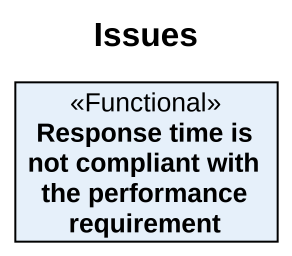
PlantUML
@startuml
title Issues
hide circle
hide empty members
class "Response time is not compliant with the performance requirement" as Response_time_is_not <<Functional>>
@enduml
